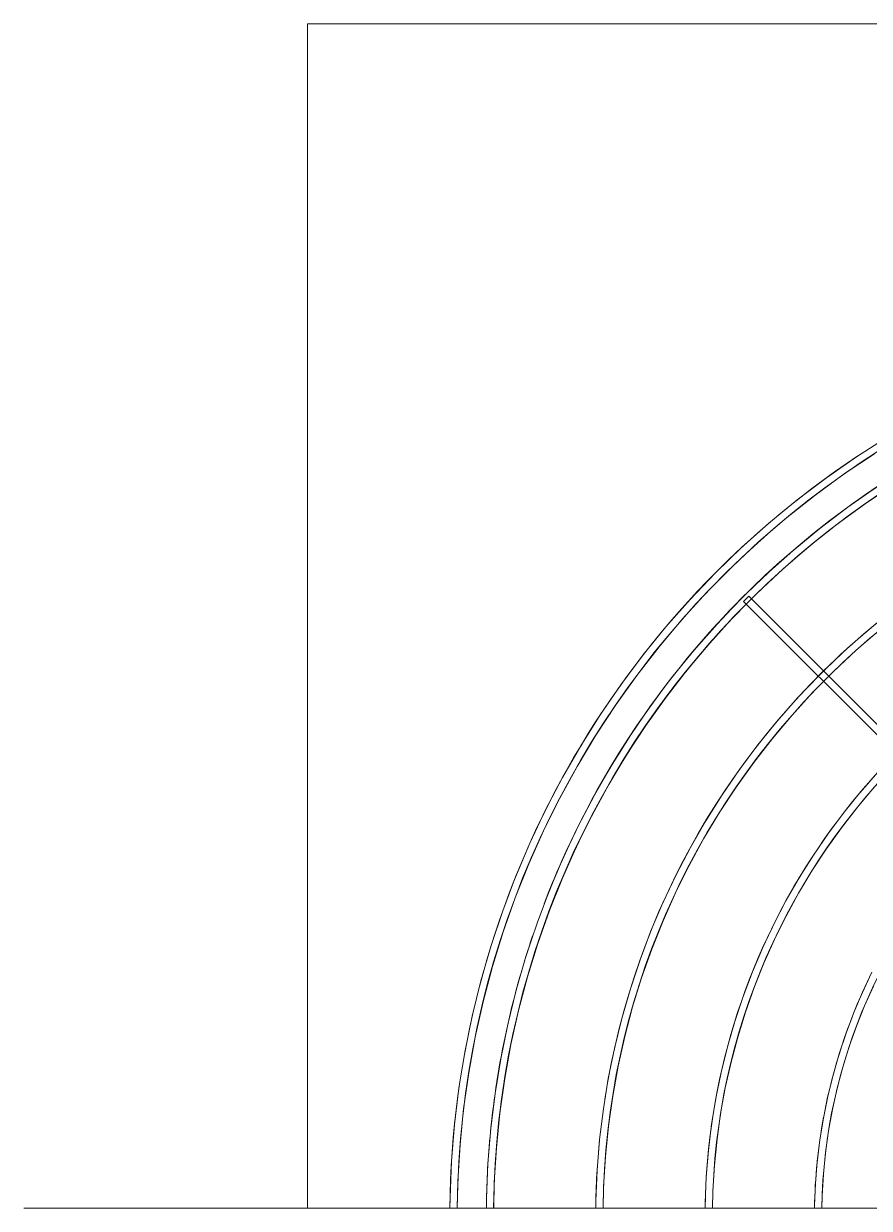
# Model space of a CAD drawing. Header units: millimetres. Extents: x -2100 to 124761, y -10432 to 93550.
# Drawn here: x 25699.9 to 25931.9, y 51900 to 52225 of the extents above; entities that cross this region are included whole.
import ezdxf

# ---------------------------------------------------------------- set-up
doc = ezdxf.new("R2010")
doc.units = ezdxf.units.MM
doc.layers.add('M-EQPM', color=44, linetype='Continuous', lineweight=5)
doc.layers.add('NET-THAY', color=2, linetype='Continuous', lineweight=9)

# ---------------------------------------------------------------- blocks, each defined once
blk = doc.blocks.new('ALB-AC MAY LANH - Generic _Without Brackets_-1836009-MẶT ĐỨNG TRỤC A-Q')
at = {"layer": 'M-EQPM'}
for p, q in [((25777.83, 22525), (26647.83, 22525)), ((25777.83, 22200), (25777.83, 22525)), ((25898.83, 22367.91), (25897.42, 22366.5)), ((26047.32, 22219.42), (25898.83, 22367.91)), ((25897.42, 22366.5), (26045.91, 22218.01))]:
    blk.add_line(p, q, dxfattribs=at)
at = {"layer": 'M-EQPM', "flags": 128}
for points in [[(25936.8, 22411.59), (25928.35, 22406.18), (25920.11, 22400.43), (25912.12, 22394.36), (25904.37, 22387.98), (25896.88, 22381.29), (25889.67, 22374.31), (25882.74, 22367.04), (25876.11, 22359.5), (25869.79, 22351.71), (25863.78, 22343.66), (25858.1, 22335.39), (25852.75, 22326.89), (25847.75, 22318.19), (25843.1, 22309.29), (25838.81, 22300.21), (25834.88, 22290.97), (25831.33, 22281.58), (25828.16, 22272.06), (25825.37, 22262.41), (25822.97, 22252.67), (25820.96, 22242.83), (25819.34, 22232.92), (25818.12, 22222.96), (25817.3, 22212.95), (25816.89, 22202.92), (25816.86, 22200)], [(25936.8, 22411.59), (25928.35, 22406.18), (25920.11, 22400.43), (25912.12, 22394.36), (25904.37, 22387.98), (25896.88, 22381.29), (25889.67, 22374.31), (25882.74, 22367.04), (25876.11, 22359.5), (25869.79, 22351.71), (25863.78, 22343.66), (25858.1, 22335.39), (25852.75, 22326.89), (25847.75, 22318.19), (25843.1, 22309.29), (25838.81, 22300.21), (25834.88, 22290.97), (25831.33, 22281.58), (25828.16, 22272.06), (25825.37, 22262.41), (25822.97, 22252.67), (25820.96, 22242.83), (25819.34, 22232.92), (25818.12, 22222.96), (25817.3, 22212.95), (25816.89, 22202.92), (25816.86, 22200)], [(25936.8, 22411.59), (25928.35, 22406.18), (25920.11, 22400.43), (25912.12, 22394.36), (25904.37, 22387.98), (25896.88, 22381.29), (25889.67, 22374.31), (25882.74, 22367.04), (25876.11, 22359.5), (25869.79, 22351.71), (25863.78, 22343.66), (25858.1, 22335.39), (25852.75, 22326.89), (25847.75, 22318.19), (25843.1, 22309.29), (25838.81, 22300.21), (25834.88, 22290.97), (25831.33, 22281.58), (25828.16, 22272.06), (25825.37, 22262.41), (25822.97, 22252.67), (25820.96, 22242.83), (25819.34, 22232.92), (25818.12, 22222.96), (25817.3, 22212.95), (25816.89, 22202.92), (25816.86, 22200)], [(25936.8, 22411.59), (25928.35, 22406.18), (25920.11, 22400.43), (25912.12, 22394.36), (25904.37, 22387.98), (25896.88, 22381.29), (25889.67, 22374.31), (25882.74, 22367.04), (25876.11, 22359.5), (25869.79, 22351.71), (25863.78, 22343.66), (25858.1, 22335.39), (25852.75, 22326.89), (25847.75, 22318.19), (25843.1, 22309.29), (25838.81, 22300.21), (25834.88, 22290.97), (25831.33, 22281.58), (25828.16, 22272.06), (25825.37, 22262.41), (25822.97, 22252.67), (25820.96, 22242.83), (25819.34, 22232.92), (25818.12, 22222.96), (25817.3, 22212.95), (25816.89, 22202.92), (25816.86, 22200)], [(25936.8, 22411.59), (25928.35, 22406.18), (25920.11, 22400.43), (25912.12, 22394.36), (25904.37, 22387.98), (25896.88, 22381.29), (25889.67, 22374.31), (25882.74, 22367.04), (25876.11, 22359.5), (25869.79, 22351.71), (25863.78, 22343.66), (25858.1, 22335.39), (25852.75, 22326.89), (25847.75, 22318.19), (25843.1, 22309.29), (25838.81, 22300.21), (25834.88, 22290.97), (25831.33, 22281.58), (25828.16, 22272.06), (25825.37, 22262.41), (25822.97, 22252.67), (25820.96, 22242.83), (25819.34, 22232.92), (25818.12, 22222.96), (25817.3, 22212.95), (25816.89, 22202.92), (25816.86, 22200)], [(25936.8, 22411.59), (25928.35, 22406.18), (25920.11, 22400.43), (25912.12, 22394.36), (25904.37, 22387.98), (25896.88, 22381.29), (25889.67, 22374.31), (25882.74, 22367.04), (25876.11, 22359.5), (25869.79, 22351.71), (25863.78, 22343.66), (25858.1, 22335.39), (25852.75, 22326.89), (25847.75, 22318.19), (25843.1, 22309.29), (25838.81, 22300.21), (25834.88, 22290.97), (25831.33, 22281.58), (25828.16, 22272.06), (25825.37, 22262.41), (25822.97, 22252.67), (25820.96, 22242.83), (25819.34, 22232.92), (25818.12, 22222.96), (25817.3, 22212.95), (25816.89, 22202.92), (25816.86, 22200)], [(25936.8, 22411.59), (25928.35, 22406.18), (25920.11, 22400.43), (25912.12, 22394.36), (25904.37, 22387.98), (25896.88, 22381.29), (25889.67, 22374.31), (25882.74, 22367.04), (25876.11, 22359.5), (25869.79, 22351.71), (25863.78, 22343.66), (25858.1, 22335.39), (25852.75, 22326.89), (25847.75, 22318.19), (25843.1, 22309.29), (25838.81, 22300.21), (25834.88, 22290.97), (25831.33, 22281.58), (25828.16, 22272.06), (25825.37, 22262.41), (25822.97, 22252.67), (25820.96, 22242.83), (25819.34, 22232.92), (25818.12, 22222.96), (25817.3, 22212.95), (25816.89, 22202.92), (25816.86, 22200)], [(25936.8, 22411.59), (25928.35, 22406.18), (25920.11, 22400.43), (25912.12, 22394.36), (25904.37, 22387.98), (25896.88, 22381.29), (25889.67, 22374.31), (25882.74, 22367.04), (25876.11, 22359.5), (25869.79, 22351.71), (25863.78, 22343.66), (25858.1, 22335.39), (25852.75, 22326.89), (25847.75, 22318.19), (25843.1, 22309.29), (25838.81, 22300.21), (25834.88, 22290.97), (25831.33, 22281.58), (25828.16, 22272.06), (25825.37, 22262.41), (25822.97, 22252.67), (25820.96, 22242.83), (25819.34, 22232.92), (25818.12, 22222.96), (25817.3, 22212.95), (25816.89, 22202.92), (25816.86, 22200)], [(25818.88, 22200), (25819.03, 22207.46), (25819.62, 22217.4), (25820.62, 22227.31), (25822.01, 22237.17), (25823.79, 22246.97), (25825.97, 22256.69), (25828.53, 22266.31), (25831.47, 22275.83), (25834.79, 22285.22), (25838.48, 22294.47), (25842.55, 22303.56), (25846.97, 22312.48), (25851.74, 22321.22), (25856.86, 22329.77), (25862.32, 22338.1), (25868.11, 22346.2), (25874.21, 22354.07), (25880.63, 22361.69), (25887.34, 22369.04), (25894.35, 22376.12), (25901.63, 22382.92), (25909.18, 22389.41), (25916.98, 22395.6), (25925.02, 22401.48), (25933.29, 22407.03)], [(25933.9, 22397.86), (25926, 22392.35), (25918.32, 22386.52), (25910.88, 22380.39), (25903.69, 22373.97), (25896.77, 22367.26), (25890.12, 22360.29), (25883.75, 22353.05), (25877.68, 22345.56), (25871.91, 22337.84), (25866.45, 22329.89), (25861.32, 22321.74), (25856.52, 22313.38), (25852.05, 22304.84), (25847.93, 22296.12), (25844.16, 22287.25), (25840.75, 22278.23), (25837.71, 22269.09), (25835.03, 22259.83), (25832.72, 22250.47), (25830.79, 22241.02), (25829.24, 22231.51), (25828.07, 22221.94), (25827.29, 22212.33), (25826.88, 22202.7), (25826.86, 22200)], [(25828.88, 22200), (25829.02, 22207.06), (25829.59, 22216.6), (25830.55, 22226.11), (25831.88, 22235.58), (25833.59, 22244.98), (25835.68, 22254.31), (25838.14, 22263.55), (25840.96, 22272.68), (25844.15, 22281.69), (25847.69, 22290.57), (25851.59, 22299.3), (25855.84, 22307.87), (25860.42, 22316.25), (25865.33, 22324.45), (25870.57, 22332.45), (25876.13, 22340.23), (25881.99, 22347.78), (25888.15, 22355.09), (25894.59, 22362.15), (25901.32, 22368.95), (25908.3, 22375.47), (25915.55, 22381.71), (25923.04, 22387.65), (25930.76, 22393.29), (25938.7, 22398.61)], [(25936.93, 22362.99), (25930.42, 22357.62), (25924.13, 22352), (25918.06, 22346.13), (25912.24, 22340.02), (25906.66, 22333.69), (25901.35, 22327.13), (25896.3, 22320.37), (25891.52, 22313.41), (25887.02, 22306.27), (25882.82, 22298.95), (25878.91, 22291.47), (25875.3, 22283.84), (25872.01, 22276.08), (25869.02, 22268.18), (25866.35, 22260.18), (25864.01, 22252.07), (25861.99, 22243.87), (25860.3, 22235.61), (25858.94, 22227.28), (25857.92, 22218.9), (25857.23, 22210.49), (25856.88, 22202.06)], [(25858.88, 22200), (25859, 22205.86), (25859.5, 22214.2), (25860.33, 22222.52), (25861.5, 22230.8), (25862.99, 22239.02), (25864.82, 22247.18), (25866.97, 22255.26), (25869.44, 22263.24), (25872.23, 22271.13), (25875.33, 22278.89), (25878.74, 22286.52), (25882.45, 22294.01), (25886.45, 22301.35), (25890.75, 22308.52), (25895.33, 22315.51), (25900.19, 22322.31), (25905.32, 22328.92), (25910.7, 22335.31), (25916.34, 22341.48), (25922.22, 22347.43), (25928.33, 22353.13), (25934.66, 22358.58)], [(25818.88, 22200), (25819.03, 22207.46), (25819.62, 22217.4), (25820.62, 22227.31), (25822.01, 22237.17), (25823.79, 22246.97), (25825.97, 22256.69), (25828.53, 22266.31), (25831.47, 22275.83), (25834.79, 22285.22), (25838.48, 22294.47), (25842.55, 22303.56), (25846.97, 22312.48), (25851.74, 22321.22), (25856.86, 22329.77), (25862.32, 22338.1), (25868.11, 22346.2), (25874.21, 22354.07), (25880.63, 22361.69), (25887.34, 22369.04), (25894.35, 22376.12), (25901.63, 22382.92), (25909.18, 22389.41), (25916.98, 22395.6), (25925.02, 22401.48), (25929.79, 22404.68)], [(25818.88, 22200), (25819.03, 22207.46), (25819.62, 22217.4), (25820.62, 22227.31), (25822.01, 22237.17), (25823.79, 22246.97), (25825.97, 22256.69), (25828.53, 22266.31), (25831.47, 22275.83), (25834.79, 22285.22), (25838.48, 22294.47), (25842.55, 22303.56), (25846.97, 22312.48), (25851.74, 22321.22), (25856.86, 22329.77), (25862.32, 22338.1), (25868.11, 22346.2), (25874.21, 22354.07), (25880.63, 22361.69), (25887.34, 22369.04), (25894.35, 22376.12), (25901.63, 22382.92), (25909.18, 22389.41), (25916.98, 22395.6), (25925.02, 22401.48), (25929.79, 22404.68)], [(25818.88, 22200), (25819.03, 22207.46), (25819.62, 22217.4), (25820.62, 22227.31), (25822.01, 22237.17), (25823.79, 22246.97), (25825.97, 22256.69), (25828.53, 22266.31), (25831.47, 22275.83), (25834.79, 22285.22), (25838.48, 22294.47), (25842.55, 22303.56), (25846.97, 22312.48), (25851.74, 22321.22), (25856.86, 22329.77), (25862.32, 22338.1), (25868.11, 22346.2), (25874.21, 22354.07), (25880.63, 22361.69), (25887.34, 22369.04), (25894.35, 22376.12), (25901.63, 22382.92), (25909.18, 22389.41), (25916.98, 22395.6), (25925.02, 22401.48), (25929.79, 22404.68)], [(25818.88, 22200), (25819.03, 22207.46), (25819.62, 22217.4), (25820.62, 22227.31), (25822.01, 22237.17), (25823.79, 22246.97), (25825.97, 22256.69), (25828.53, 22266.31), (25831.47, 22275.83), (25834.79, 22285.22), (25838.48, 22294.47), (25842.55, 22303.56), (25846.97, 22312.48), (25851.74, 22321.22), (25856.86, 22329.77), (25862.32, 22338.1), (25868.11, 22346.2), (25874.21, 22354.07), (25880.63, 22361.69), (25887.34, 22369.04), (25894.35, 22376.12), (25901.63, 22382.92), (25909.18, 22389.41), (25916.98, 22395.6), (25925.02, 22401.48), (25929.79, 22404.68)], [(25818.88, 22200), (25819.03, 22207.46), (25819.62, 22217.4), (25820.62, 22227.31), (25822.01, 22237.17), (25823.79, 22246.97), (25825.97, 22256.69), (25828.53, 22266.31), (25831.47, 22275.83), (25834.79, 22285.22), (25838.48, 22294.47), (25842.55, 22303.56), (25846.97, 22312.48), (25851.74, 22321.22), (25856.86, 22329.77), (25862.32, 22338.1), (25868.11, 22346.2), (25874.21, 22354.07), (25880.63, 22361.69), (25887.34, 22369.04), (25894.35, 22376.12), (25901.63, 22382.92), (25909.18, 22389.41), (25916.98, 22395.6), (25925.02, 22401.48), (25929.79, 22404.68)], [(25818.88, 22200), (25819.03, 22207.46), (25819.62, 22217.4), (25820.62, 22227.31), (25822.01, 22237.17), (25823.79, 22246.97), (25825.97, 22256.69), (25828.53, 22266.31), (25831.47, 22275.83), (25834.79, 22285.22), (25838.48, 22294.47), (25842.55, 22303.56), (25846.97, 22312.48), (25851.74, 22321.22), (25856.86, 22329.77), (25862.32, 22338.1), (25868.11, 22346.2), (25874.21, 22354.07), (25880.63, 22361.69), (25887.34, 22369.04), (25894.35, 22376.12), (25901.63, 22382.92), (25909.18, 22389.41), (25916.98, 22395.6), (25925.02, 22401.48), (25929.79, 22404.68)], [(25818.88, 22200), (25819.03, 22207.46), (25819.62, 22217.4), (25820.62, 22227.31), (25822.01, 22237.17), (25823.79, 22246.97), (25825.97, 22256.69), (25828.53, 22266.31), (25831.47, 22275.83), (25834.79, 22285.22), (25838.48, 22294.47), (25842.55, 22303.56), (25846.97, 22312.48), (25851.74, 22321.22), (25856.86, 22329.77), (25862.32, 22338.1), (25868.11, 22346.2), (25874.21, 22354.07), (25880.63, 22361.69), (25887.34, 22369.04), (25894.35, 22376.12), (25901.63, 22382.92), (25909.18, 22389.41), (25916.98, 22395.6), (25925.02, 22401.48), (25929.79, 22404.68)], [(25934.36, 22319.76), (25929.58, 22314.32), (25925.02, 22308.7), (25920.68, 22302.9), (25916.59, 22296.93), (25912.73, 22290.81), (25909.12, 22284.53), (25905.77, 22278.11), (25902.68, 22271.57), (25899.85, 22264.9), (25897.29, 22258.13), (25895, 22251.26), (25892.99, 22244.31), (25891.25, 22237.28), (25889.8, 22230.19), (25888.64, 22223.04), (25887.76, 22215.86), (25887.17, 22208.64), (25886.87, 22201.41)], [(25888.88, 22200), (25888.97, 22204.66), (25889.4, 22211.8), (25890.12, 22218.93), (25891.11, 22226.02), (25892.4, 22233.06), (25893.96, 22240.05), (25895.8, 22246.97), (25897.92, 22253.81), (25900.3, 22260.56), (25902.96, 22267.21), (25905.88, 22273.74), (25909.06, 22280.16), (25912.49, 22286.44), (25916.17, 22292.58), (25920.09, 22298.57), (25924.25, 22304.4), (25928.64, 22310.05), (25933.26, 22315.53)], [(25932.63, 22264.75), (25930.05, 22259.29), (25927.69, 22253.73), (25925.55, 22248.08), (25923.64, 22242.35), (25921.97, 22236.55), (25920.52, 22230.69), (25919.31, 22224.77), (25918.34, 22218.81), (25917.61, 22212.81), (25917.11, 22206.79), (25916.86, 22200.76)], [(25918.88, 22200), (25918.95, 22203.46), (25919.3, 22209.41), (25919.9, 22215.34), (25920.73, 22221.24), (25921.8, 22227.1), (25923.1, 22232.92), (25924.63, 22238.68), (25926.39, 22244.37), (25928.38, 22249.99), (25930.59, 22255.52), (25933.02, 22260.96)]]:
    blk.add_lwpolyline(points, dxfattribs=at)
at = {"layer": 'M-EQPM'}
for radius, start, end in [(249, 0.5801, 179.4199), (249, 0.5801, 179.4199), (249, 0.5801, 179.4199), (249, 0.5801, 179.4199), (249, 0.5801, 179.4199), (249, 0.5801, 179.4199), (249, 0.5801, 179.4199), (249, 0.5801, 179.4199), (241, 20.9119, 159.0881), (241, 45.2382, 134.7618), (239, 0.6044, 179.3956), (239, 90.2418, 134.7598), (251, 123.6381, 179.4245), (251, 123.6381, 179.4245), (251, 123.6381, 179.4245), (251, 123.6381, 179.4245), (251, 123.6381, 179.4245), (251, 123.6381, 179.4245), (251, 123.6381, 179.4245), (251, 123.6381, 179.4245), (209, 0.6921, 179.3079), (211, 88.2824, 171.1447), (179, 0.8094, 179.1906), (241, 135.2382, 159.0881), (239, 135.2402, 173.5714), (181, 114.6291, 179.1995), (149, 0.9745, 179.0255), (241, 161.3043, 174.3645), (241, 161.3043, 174.3645), (151, 154.4464, 169.2407), (151, 169.5027, 179.0384), (241, 174.8041, 179.4006), (241, 174.8041, 179.4006), (211, 174.2344, 179.3145), (239, 176.1643, 179.3956)]:
    blk.add_arc((26067.83, 22197.5), radius, start, end, dxfattribs=at)
blk = doc.blocks.new('A$C26D738F4')
at = {"layer": 'NET-THAY'}
blk.add_line((20086.84, -300), (21036.84, -300), dxfattribs=at)
at = {"layer": 'M-EQPM', "rotation": 180}
blk.add_blockref('ALB-AC MAY LANH - Generic _Without Brackets_-1836009-MẶT ĐỨNG TRỤC A-Q', (46736.78, 21900), dxfattribs=at)

msp = doc.modelspace()

# ---------------------------------------------------------------- block references
at = {"layer": 'NET-THAY', "rotation": 180}
msp.add_blockref('A$C26D738F4', (46736.78, 51600), dxfattribs=at)

doc.saveas('drawing.dxf')
